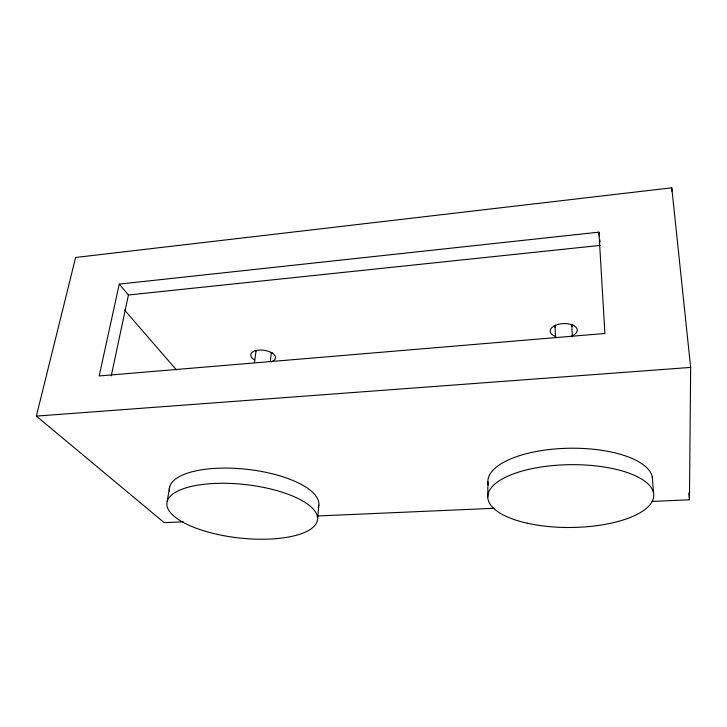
<?xml version="1.0" encoding="UTF-8"?>
<svg xmlns="http://www.w3.org/2000/svg" width="727" height="727" viewBox="0 0 727 727"><rect width="100%" height="100%" fill="white"/><g stroke="black" fill="none" stroke-linecap="round" stroke-linejoin="round"><path stroke-width="1.09" d="M487.79 497.15L487.881 481.756M652.01 501.43L689.45 499.794L690.65 367.408L671.766 187.802L75.644 257.467L36.35 416.098L164.211 522.649L183.495 521.813M317.508 519.623A75.772 26.881 6.3 0 0 207.259 483.955A75.772 26.881 6.3 0 0 201.842 530.192A75.772 26.881 6.3 0 0 317.508 519.623L318.844 505.192M270.226 361.573L271.362 352.568M254.459 362.582L256.122 350.278M167.228 501.294L169.709 486.699M111.258 375.877L128.425 294.998L119.264 284.103L598.921 232.158L599.439 236.557M119.264 284.103L99.172 375.959L604.909 333.475L598.921 232.158M128.425 294.998L600.493 245.372M36.35 416.098L690.65 367.408M317.354 515.988L494.324 508.282M124.526 310.011L176.461 369.925M599.839 239.865L600.102 242.064M688.796 493.06L689.45 499.794M652.283 476.957L653.546 492.833M571.795 324.242L572.303 336.71M555.074 325.233L555.455 337.655M671.766 187.802L671.821 191.183M169.409 491.061A75.208 27.617 6.4 0 1 247.216 469.342A75.208 27.617 6.4 0 1 318.199 507.755M488.38 484.973A82.333 32.233 -0.8 0 1 566.778 448.295A82.333 32.233 -0.8 0 1 652.51 480.329M573.467 325.378A13.477 7.088 -2.8 0 1 571.567 326.378M555.592 327.095A13.477 7.088 -2.8 0 1 553.683 326.296M555.891 336.583A13.549 7.016 -2.6 0 1 553.52 326.323A13.549 7.016 -2.6 0 1 573.603 325.46A13.549 7.016 -2.6 0 1 571.958 335.892M272.316 352.813A12.404 6.152 7.6 0 1 271.325 353.104M255.931 351.041A12.404 6.152 7.6 0 1 255.059 350.514M254.723 360.001A12.459 6.089 7.5 0 1 254.305 351.123A12.459 6.089 7.5 0 1 272.152 353.04A12.459 6.089 7.5 0 1 271.189 361.764M527.329 523.231A83.005 31.406 -0.6 0 0 653.755 496.114A83.005 31.406 -0.6 0 0 531.283 468.806A83.005 31.406 -0.6 0 0 527.329 523.231"/></g></svg>
